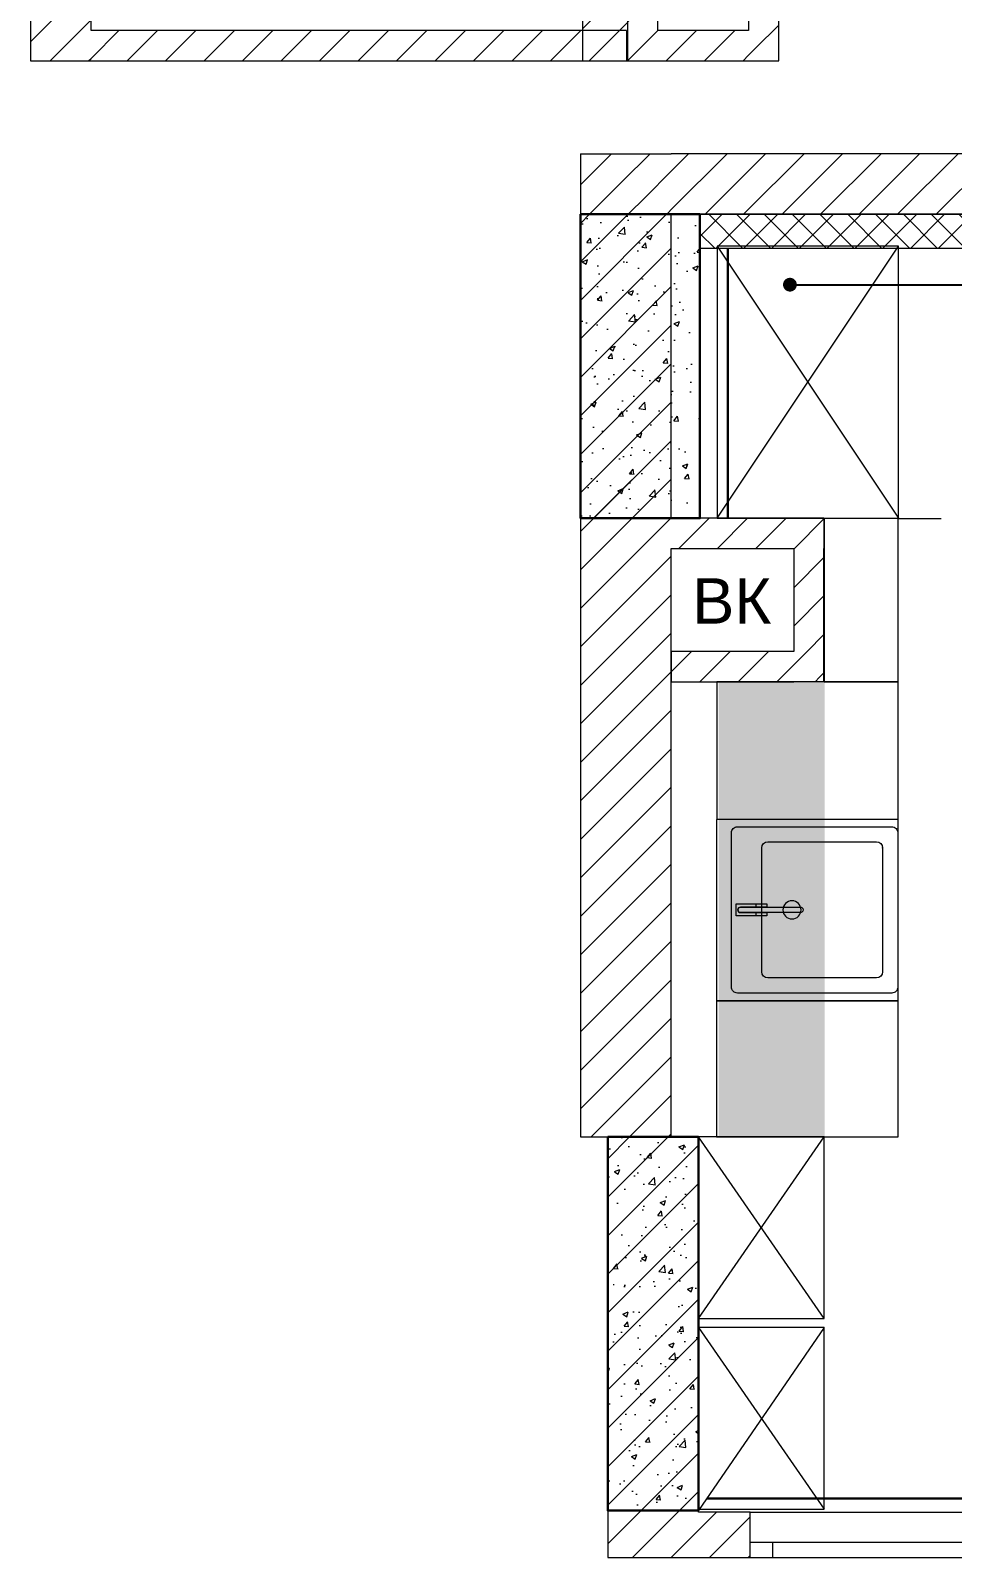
# Model space of a CAD drawing. Header units: millimetres. Extents: x 2336463 to 2579121, y 595385 to 778077.
# Drawn here: x 2372927 to 2375975, y 689177 to 694224 of the extents above; entities that cross this region are included whole.
import ezdxf

# ---------------------------------------------------------------- set-up
doc = ezdxf.new("R2010")
doc.units = ezdxf.units.MM
doc.header["$MEASUREMENT"] = 0
doc.linetypes.add('Штриховая', pattern=[282.222223, 141.111112, -141.111112])
for name, color, linetype in [('+возводимые стены', 7, 'Continuous'), ('1 Планировка', 7, 'Continuous'), ('сит план', 7, 'Continuous')]:
    doc.layers.add(name, color=color, linetype=linetype)
for name, color, linetype, lineweight in [('+возводимые стены_Ном._пера__1', 7, 'Continuous', 13), ('+возводимые стены_Ном._пера__101', 252, 'Continuous', 5), ('1 Планировка_Ном._пера__1', 7, 'Continuous', 13), ('MEP - Электрооборудование.ЭО_Ном._пера__101', 252, 'Continuous', 5), ('Окна ARCHICAD_Ном._пера__1', 7, 'Continuous', 13), ('сит план_Ном._пера__1', 7, 'Continuous', 13), ('сит план_Ном._пера__21', 7, 'Continuous', 30)]:
    doc.layers.add(name, color=color, linetype=linetype, lineweight=lineweight)
for name, color, linetype, lineweight, true_color in [('+возводимые стены_Ном._пера__169', 7, 'Continuous', 5, 0x68b353), ('+возводимые стены_Ном._пера__9', 7, 'Continuous', 15, 0x3dad99), ('MEP - Электрооборудование.ЭО_Ном._пера__24', 7, 'Continuous', 30, 0x029e21), ('MEP - Электрооборудование.ЭО_Ном._пера__35', 7, 'Continuous', 30, 0x2731ed), ('Интерьер - Мебель_Ном._пера__102', 7, 'Continuous', 5, 0xcccccc), ('сит план_Ном._пера__87', 7, 'Continuous', 20, 0x6a6a6a)]:
    doc.layers.add(name, color=color, linetype=linetype, lineweight=lineweight, true_color=true_color)
doc.styles.add('СГЕНЕРИР_СТИЛЬ_1', font='arial.ttf')
doc.linetypes.add('Сварной шов', pattern='A,0,[2,Р”РёР·Р°Р№РЅ РїСЂРѕРµРєС‚ СЂР°Р±РѕС‡РёР№1.Shx,S=0.079365,R=0,X=0,Y=0],-17,0', length=17)
doc.dimstyles.new('СГЕНЕРИР_СТИЛЬ__11', dxfattribs={"dimtxt": 0.18, "dimasz": 91.2, "dimexe": 0.18, "dimexo": 0.0625, "dimgap": 0, "dimtad": 0, "dimtih": 1, "dimtoh": 1, "dimdec": 4, "dimzin": 0, "dimdsep": 46, "dimcen": 0.09, "dimadec": 0, "dimazin": 0, "dimtfac": 1, "dimtdec": 4, "dimtmove": 0, "dimatfit": 3, "dimldrblk": 'ARROWHEAD_11', "dimfxl": 0, "dimtolj": 1, "dimtzin": 0, "dimarcsym": 0})
pattern_1 = [(45, (2086872.015, 585813.69), (-63.639609, 63.639609), [])]
pattern_2 = [(50, (2086872.01, 585813.69), (-182.18467, 15.939086), [19.05, -209.55]), (355, (2086872.01, 585813.69), (-35.24342, 191.05685), [15.24, -167.64058]), (100.451445, (2086887.2, 585812.36), (146.94125, 175.11775), [16.19001, -178.09024]), (46.1842, (2086872.01, 585864.49), (-271.07904, 42.04233), [28.575, -314.325]), (96.63556, (2086894.6, 585860.98), (237.40413, 247.42612), [24.28502, -267.1356]), (351.18415, (2086872.01, 585864.49), (237.40413, 247.42612), [22.85997, -251.45973]), (21, (2086897.41, 585851.79), (-151.61439, 102.2652), [19.05, -209.55]), (326, (2086897.41, 585851.79), (61.80203, 184.18797), [15.24, -167.64]), (71.451445, (2086910.05, 585843.26), (213.41642, 81.92277), [16.19001, -178.08994]), (37.5, (2086872.015, 585813.686), (3.088603, 84.555039), [0, -165.608, 0, -170.18, 0, -168.275]), (7.5, (2086872.015, 585813.69), (66.819663, 100.180575), [0, -97.028, 0, -161.798, 0, -64.135]), (327.5, (2086815.37, 585813.686), (-135.590595, 5.728744), [0, -63.5, 0, -198.12, 0, -262.89]), (317.5, (2086789.97, 585813.69), (148.12918, 25.42649), [0, -82.55, 0, -131.572, 0, -186.69])]

# ---------------------------------------------------------------- blocks, each defined once
blk = doc.blocks.new('Перекрытие_218', base_point=(2375550.6, 689336.8))
at = {"layer": '1 Планировка_Ном._пера__1', "color": 7, "linetype": 'Continuous', "lineweight": 13, "flags": 128}
blk.add_lwpolyline([(2375550.6, 689336.8), (2375550.6, 689936.8), (2375135.1, 689936.8), (2375135.1, 689336.8)], close=True, dxfattribs=at)
blk = doc.blocks.new('Перекрытие_219', base_point=(2375550.6, 689966.8))
at = {"layer": '1 Планировка_Ном._пера__1', "color": 7, "linetype": 'Continuous', "lineweight": 13, "flags": 128}
blk.add_lwpolyline([(2375550.6, 689966.8), (2375550.6, 690566.8), (2375135.1, 690566.8), (2375135.1, 689966.8)], close=True, dxfattribs=at)
blk = doc.blocks.new('Перекрытие_220', base_point=(2375795.2, 691016.8))
at = {"layer": '1 Планировка_Ном._пера__1', "color": 7, "linetype": 'Continuous', "lineweight": 13, "flags": 128}
blk.add_lwpolyline([(2375795.2, 691016.8), (2375795.2, 691616.6), (2375195.2, 691616.6), (2375195.2, 691016.8)], close=True, dxfattribs=at)
blk = doc.blocks.new('Перекрытие_221', base_point=(2375795.3, 691616.8))
at = {"layer": '1 Планировка_Ном._пера__1', "color": 7, "linetype": 'Continuous', "lineweight": 13, "flags": 128}
blk.add_lwpolyline([(2375795.3, 691616.8), (2375795.3, 692071.8), (2375195.3, 692071.8), (2375195.3, 691616.8)], close=True, dxfattribs=at)
blk = doc.blocks.new('Перекрытие_222', base_point=(2375795.1, 690566.8))
at = {"layer": '1 Планировка_Ном._пера__1', "color": 7, "linetype": 'Continuous', "lineweight": 13, "flags": 128}
blk.add_lwpolyline([(2375795.1, 690566.8), (2375795.1, 691016.8), (2375195.1, 691016.8), (2375195.1, 690566.8)], close=True, dxfattribs=at)
blk = doc.blocks.new('Перекрытие_223', base_point=(2375796.5, 692611.8))
at = {"layer": '1 Планировка_Ном._пера__1', "color": 7, "linetype": 'Continuous', "lineweight": 13, "flags": 128}
blk.add_lwpolyline([(2375796.5, 692611.8), (2375796.5, 693511.3), (2375196.5, 693511.3), (2375196.5, 692611.8)], close=True, dxfattribs=at)
blk = doc.blocks.new('Перекрытие_235', base_point=(2375550.6, 692071.8))
at = {"layer": '1 Планировка_Ном._пера__1', "color": 7, "linetype": 'Continuous', "lineweight": 13, "flags": 128}
blk.add_lwpolyline([(2375550.6, 692071.8), (2375795.5, 692071.8), (2375795.5, 692610.8), (2375550.6, 692610.8)], close=True, dxfattribs=at)
blk = doc.blocks.new('Стена_1126', base_point=(2377045.1, 693816.8))
at = {"layer": 'сит план_Ном._пера__87', "linetype": 'Continuous', "lineweight": 20, "true_color": 0x6a6a6a}
h = blk.add_hatch(dxfattribs=at)
h.set_pattern_fill('Блоки_Бетонные_Эффективные', color=251, style=0, pattern_type=2)
h.set_pattern_definition(pattern_1)
h.paths.add_polyline_path([(2377045.1, 693816.8), (2375045.1, 693816.8), (2375045.1, 693616.8), (2377045.1, 693616.8)])
at = {"layer": 'сит план_Ном._пера__1', "color": 7, "linetype": 'Continuous', "lineweight": 13, "flags": 128}
for points in [[(2377045.1, 693816.8), (2375045.1, 693816.8)], [(2375045.1, 693616.8), (2377045.1, 693616.8)]]:
    blk.add_lwpolyline(points, dxfattribs=at)
blk = doc.blocks.new('Стена_1134', base_point=(2374745.1, 693616.8))
at = {"layer": 'сит план_Ном._пера__87', "linetype": 'Continuous', "lineweight": 20, "true_color": 0x6a6a6a}
h = blk.add_hatch(dxfattribs=at)
h.set_pattern_fill('Блоки_Бетонные_Эффективные', color=251, style=0, pattern_type=2)
h.set_pattern_definition(pattern_1)
h.paths.add_polyline_path([(2374745.1, 693616.8), (2374745.1, 692610.8), (2375045.1, 692610.8), (2375045.1, 693616.8)])
at = {"layer": 'сит план_Ном._пера__1', "color": 7, "linetype": 'Continuous', "lineweight": 13, "flags": 128}
for points in [[(2374745.1, 693616.8), (2374745.1, 692610.8)], [(2375045.1, 692610.8), (2375045.1, 693616.8)]]:
    blk.add_lwpolyline(points, dxfattribs=at)
blk = doc.blocks.new('Стена_1135', base_point=(2374745.1, 693816.8))
at = {"layer": 'сит план_Ном._пера__87', "linetype": 'Continuous', "lineweight": 20, "true_color": 0x6a6a6a}
h = blk.add_hatch(dxfattribs=at)
h.set_pattern_fill('Блоки_Бетонные_Эффективные', color=251, style=0, pattern_type=2)
h.set_pattern_definition(pattern_1)
h.paths.add_polyline_path([(2374745.1, 693816.8), (2375045.1, 693616.8), (2375045.1, 693816.8)])
h = blk.add_hatch(dxfattribs=at)
h.set_pattern_fill('Блоки_Бетонные_Эффективные', color=251, style=0, pattern_type=2)
h.set_pattern_definition(pattern_1)
h.paths.add_polyline_path([(2375045.1, 693616.8), (2374745.1, 693816.8), (2374745.1, 693616.8)])
h = blk.add_hatch(dxfattribs=at)
h.set_pattern_fill('Блоки_Бетонные_Эффективные', color=251, style=0, pattern_type=2)
h.set_pattern_definition(pattern_1)
h.paths.add_polyline_path([(2374745.1, 693616.8), (2374745.1, 690566.8), (2375045.1, 690566.8), (2375045.1, 693616.8)])
at = {"layer": 'сит план_Ном._пера__1', "color": 7, "linetype": 'Continuous', "lineweight": 13, "flags": 128}
for points in [[(2374745.1, 693816.8), (2375045.1, 693816.8)], [(2374745.1, 693816.8), (2374745.1, 690566.8)], [(2375045.1, 692611.8), (2375045.1, 693616.8)], [(2375045.1, 690566.8), (2375045.1, 692511.8)], [(2374745.1, 690566.8), (2375045.1, 690566.8)]]:
    blk.add_lwpolyline(points, dxfattribs=at)
blk = doc.blocks.new('Стена_1136', base_point=(2374745.1, 692611.8))
at = {"layer": 'сит план_Ном._пера__87', "linetype": 'Continuous', "lineweight": 20, "true_color": 0x6a6a6a}
h = blk.add_hatch(dxfattribs=at)
h.set_pattern_fill('Блоки_Бетонные_Эффективные', color=251, style=0, pattern_type=2)
h.set_pattern_definition(pattern_1)
h.paths.add_polyline_path([(2375450.1, 692611.8), (2375045.1, 692611.8), (2375045.1, 692511.8), (2375450.1, 692511.8)])
h = blk.add_hatch(dxfattribs=at)
h.set_pattern_fill('Блоки_Бетонные_Эффективные', color=251, style=0, pattern_type=2)
h.set_pattern_definition(pattern_1)
h.paths.add_polyline_path([(2375450.1, 692511.8), (2375550.1, 692511.8), (2375550.1, 692611.8)])
h = blk.add_hatch(dxfattribs=at)
h.set_pattern_fill('Блоки_Бетонные_Эффективные', color=251, style=0, pattern_type=2)
h.set_pattern_definition(pattern_1)
h.paths.add_polyline_path([(2375450.1, 692611.8), (2375450.1, 692511.8), (2375550.1, 692611.8)])
at = {"layer": 'сит план_Ном._пера__1', "color": 7, "linetype": 'Continuous', "lineweight": 13, "flags": 128}
for points in [[(2375550.1, 692611.8), (2375045.1, 692611.8)], [(2375550.1, 692611.8), (2375550.1, 692511.8)], [(2375045.1, 692511.8), (2375450.1, 692511.8)]]:
    blk.add_lwpolyline(points, dxfattribs=at)
blk = doc.blocks.new('Стена_1137', base_point=(2375550.1, 692611.8))
at = {"layer": 'сит план_Ном._пера__87', "linetype": 'Continuous', "lineweight": 20, "true_color": 0x6a6a6a}
h = blk.add_hatch(dxfattribs=at)
h.set_pattern_fill('Блоки_Бетонные_Эффективные', color=251, style=0, pattern_type=2)
h.set_pattern_definition(pattern_1)
h.paths.add_polyline_path([(2375550.1, 692171.8), (2375550.1, 692511.8), (2375450.1, 692511.8), (2375450.1, 692171.8)])
h = blk.add_hatch(dxfattribs=at)
h.set_pattern_fill('Блоки_Бетонные_Эффективные', color=251, style=0, pattern_type=2)
h.set_pattern_definition(pattern_1)
h.paths.add_polyline_path([(2375450.1, 692171.8), (2375450.1, 692071.8), (2375550.1, 692071.8)])
h = blk.add_hatch(dxfattribs=at)
h.set_pattern_fill('Блоки_Бетонные_Эффективные', color=251, style=0, pattern_type=2)
h.set_pattern_definition(pattern_1)
h.paths.add_polyline_path([(2375550.1, 692171.8), (2375450.1, 692171.8), (2375550.1, 692071.8)])
at = {"layer": 'сит план_Ном._пера__1', "color": 7, "linetype": 'Continuous', "lineweight": 13, "flags": 128}
for points in [[(2375450.1, 692511.8), (2375450.1, 692171.8)], [(2375550.1, 692071.8), (2375550.1, 692511.8)], [(2375550.1, 692071.8), (2375450.1, 692071.8)]]:
    blk.add_lwpolyline(points, dxfattribs=at)
blk = doc.blocks.new('Стена_1138', base_point=(2375550.1, 692071.8))
at = {"layer": 'сит план_Ном._пера__87', "linetype": 'Continuous', "lineweight": 20, "true_color": 0x6a6a6a}
h = blk.add_hatch(dxfattribs=at)
h.set_pattern_fill('Блоки_Бетонные_Эффективные', color=251, style=0, pattern_type=2)
h.set_pattern_definition(pattern_1)
h.paths.add_polyline_path([(2375450.1, 692171.8), (2375045.1, 692171.8), (2375045.1, 692071.8), (2375450.1, 692071.8)])
at = {"layer": 'сит план_Ном._пера__1', "color": 7, "linetype": 'Continuous', "lineweight": 13, "flags": 128}
for points in [[(2375450.1, 692171.8), (2375045.1, 692171.8)], [(2375045.1, 692171.8), (2375045.1, 692071.8)], [(2375045.1, 692071.8), (2375450.1, 692071.8)]]:
    blk.add_lwpolyline(points, dxfattribs=at)
blk = doc.blocks.new('Стена_1139', base_point=(2374835.1, 690566.8))
at = {"layer": 'сит план_Ном._пера__87', "linetype": 'Continuous', "lineweight": 20, "true_color": 0x6a6a6a}
h = blk.add_hatch(dxfattribs=at)
h.set_pattern_fill('Блоки_Бетонные_Эффективные', color=251, style=0, pattern_type=2)
h.set_pattern_definition(pattern_1)
h.paths.add_polyline_path([(2375135.1, 689326.8), (2375135.1, 690566.8), (2374835.1, 690566.8), (2374835.1, 689326.8)])
h = blk.add_hatch(dxfattribs=at)
h.set_pattern_fill('Блоки_Бетонные_Эффективные', color=251, style=0, pattern_type=2)
h.set_pattern_definition(pattern_1)
h.paths.add_polyline_path([(2375135.1, 689326.8), (2374835.1, 689176.8), (2375135.1, 689176.8)])
h = blk.add_hatch(dxfattribs=at)
h.set_pattern_fill('Блоки_Бетонные_Эффективные', color=251, style=0, pattern_type=2)
h.set_pattern_definition(pattern_1)
h.paths.add_polyline_path([(2374835.1, 689326.8), (2374835.1, 689176.8), (2375135.1, 689326.8)])
at = {"layer": 'сит план_Ном._пера__1', "color": 7, "linetype": 'Continuous', "lineweight": 13, "flags": 128}
for points in [[(2374835.1, 690566.8), (2374835.1, 689176.8)], [(2374835.1, 690566.8), (2375135.1, 690566.8)], [(2375135.1, 689326.8), (2375135.1, 690566.8)], [(2374835.1, 689176.8), (2375135.1, 689176.8)]]:
    blk.add_lwpolyline(points, dxfattribs=at)
blk = doc.blocks.new('Окно 25_6')
at = {"layer": 'Окна ARCHICAD_Ном._пера__1', "color": 7, "linetype": 'Continuous', "lineweight": 13}
for p, q in [((-546, 0), (546, 0)), ((-546, 0), (-471, 0)), ((-546, 0), (-546, -50)), ((-546, 0), (-546, -50)), ((-471, 0), (-471, -50)), ((-471, 0), (471, 0)), ((471, -50), (471, 0)), ((471, 0), (546, 0)), ((546, 0), (546, -50)), ((546, 0), (546, -50)), ((-471, -50), (-546, -50)), ((-546, -50), (-546, -150)), ((471, -50), (-471, -50)), ((546, -50), (471, -50)), ((546, -50), (546, -150)), ((-546, -150), (546, -150))]:
    blk.add_line(p, q, dxfattribs=at)
blk = doc.blocks.new('Стена_1140', base_point=(2374835.1, 689326.8))
at = {"layer": 'сит план_Ном._пера__87', "linetype": 'Continuous', "lineweight": 20, "true_color": 0x6a6a6a}
h = blk.add_hatch(dxfattribs=at)
h.set_pattern_fill('Блоки_Бетонные_Эффективные', color=251, style=0, pattern_type=2)
h.set_pattern_definition(pattern_1)
h.paths.add_polyline_path([(2375135.1, 689176.8), (2375306.1, 689176.8), (2375306.1, 689326.8), (2375135.1, 689326.8)])
h = blk.add_hatch(dxfattribs=at)
h.set_pattern_fill('Блоки_Бетонные_Эффективные', color=251, style=0, pattern_type=2)
h.set_pattern_definition(pattern_1)
h.paths.add_polyline_path([(2377488.9, 689326.8), (2377488.9, 689176.8), (2377489.3, 689176.8), (2377489.3, 689326.8)])
at = {"layer": 'сит план_Ном._пера__1', "color": 7, "linetype": 'Continuous', "lineweight": 13}
for p, q in [((2375306.1, 689226.8), (2375306.1, 689326.8)), ((2377488.9, 689226.8), (2377488.9, 689326.8)), ((2377489.3, 689226.8), (2377489.3, 689326.8)), ((2378581.3, 689226.8), (2378581.3, 689326.8)), ((2375306.1, 689176.8), (2375306.1, 689226.8)), ((2377488.9, 689176.8), (2377488.9, 689226.8)), ((2377489.3, 689176.8), (2377489.3, 689226.8)), ((2378581.3, 689176.8), (2378581.3, 689226.8))]:
    blk.add_line(p, q, dxfattribs=at)
at = {"layer": 'сит план_Ном._пера__1', "color": 7, "linetype": 'Continuous', "lineweight": 13, "flags": 128}
for points in [[(2375306.1, 689326.8), (2375135.1, 689326.8)], [(2377489.3, 689326.8), (2377488.9, 689326.8)], [(2375135.1, 689176.8), (2375306.1, 689176.8)], [(2377488.9, 689176.8), (2377489.3, 689176.8)]]:
    blk.add_lwpolyline(points, dxfattribs=at)
at = {"layer": 'Окна ARCHICAD_Ном._пера__1', "color": 7, "linetype": 'Continuous', "lineweight": 13, "xscale": -1, "zscale": 1000, "rotation": 180}
for p in [(2375852.1, 689176.8), (2376942.9, 689176.8), (2378035.3, 689176.8)]:
    blk.add_blockref('Окно 25_6', p, dxfattribs=at)
blk = doc.blocks.new('Стена_1208', base_point=(2374900.7, 694826.9))
at = {"layer": 'сит план_Ном._пера__87', "linetype": 'Continuous', "lineweight": 20, "true_color": 0x6a6a6a}
h = blk.add_hatch(dxfattribs=at)
h.set_pattern_fill('Блоки_Бетонные_Эффективные', color=251, style=0, pattern_type=2)
h.set_pattern_definition(pattern_1)
h.paths.add_polyline_path([(2375000.7, 694224.2), (2375000.7, 694826.9), (2374900.7, 694826.9), (2374900.7, 694224.2)])
h = blk.add_hatch(dxfattribs=at)
h.set_pattern_fill('Блоки_Бетонные_Эффективные', color=251, style=0, pattern_type=2)
h.set_pattern_definition(pattern_1)
h.paths.add_polyline_path([(2375000.7, 694224.2), (2374900.7, 694124.2), (2375000.7, 694124.2)])
h = blk.add_hatch(dxfattribs=at)
h.set_pattern_fill('Блоки_Бетонные_Эффективные', color=251, style=0, pattern_type=2)
h.set_pattern_definition(pattern_1)
h.paths.add_polyline_path([(2375000.7, 694224.2), (2374900.7, 694224.2), (2374900.7, 694124.2)])
at = {"layer": 'сит план_Ном._пера__1', "color": 7, "linetype": 'Continuous', "lineweight": 13, "flags": 128}
for points in [[(2374900.7, 694826.9), (2374900.7, 694124.2)], [(2375000.7, 694826.9), (2374900.7, 694826.9)], [(2375000.7, 694224.2), (2375000.7, 694826.9)], [(2374900.7, 694124.2), (2375000.7, 694124.2)]]:
    blk.add_lwpolyline(points, dxfattribs=at)
blk = doc.blocks.new('Стена_1209', base_point=(2374900.7, 694124.2))
at = {"layer": 'сит план_Ном._пера__87', "linetype": 'Continuous', "lineweight": 20, "true_color": 0x6a6a6a}
h = blk.add_hatch(dxfattribs=at)
h.set_pattern_fill('Блоки_Бетонные_Эффективные', color=251, style=0, pattern_type=2)
h.set_pattern_definition(pattern_1)
h.paths.add_polyline_path([(2375000.7, 694124.2), (2375300.7, 694124.2), (2375300.7, 694224.2), (2375000.7, 694224.2)])
h = blk.add_hatch(dxfattribs=at)
h.set_pattern_fill('Блоки_Бетонные_Эффективные', color=251, style=0, pattern_type=2)
h.set_pattern_definition(pattern_1)
h.paths.add_polyline_path([(2375400.7, 694224.2), (2375300.7, 694224.2), (2375400.7, 694124.2)])
h = blk.add_hatch(dxfattribs=at)
h.set_pattern_fill('Блоки_Бетонные_Эффективные', color=251, style=0, pattern_type=2)
h.set_pattern_definition(pattern_1)
h.paths.add_polyline_path([(2375300.7, 694224.2), (2375300.7, 694124.2), (2375400.7, 694124.2)])
at = {"layer": 'сит план_Ном._пера__1', "color": 7, "linetype": 'Continuous', "lineweight": 13, "flags": 128}
for points in [[(2375300.7, 694224.2), (2375000.7, 694224.2)], [(2375400.7, 694124.2), (2375400.7, 694224.2)], [(2375000.7, 694124.2), (2375400.7, 694124.2)]]:
    blk.add_lwpolyline(points, dxfattribs=at)
blk = doc.blocks.new('Стена_1210', base_point=(2375400.7, 694124.2))
at = {"layer": 'сит план_Ном._пера__87', "linetype": 'Continuous', "lineweight": 20, "true_color": 0x6a6a6a}
h = blk.add_hatch(dxfattribs=at)
h.set_pattern_fill('Блоки_Бетонные_Эффективные', color=251, style=0, pattern_type=2)
h.set_pattern_definition(pattern_1)
h.paths.add_polyline_path([(2375400.7, 694224.2), (2375400.7, 694826.9), (2375300.7, 694826.9), (2375300.7, 694224.2)])
at = {"layer": 'сит план_Ном._пера__1', "color": 7, "linetype": 'Continuous', "lineweight": 13, "flags": 128}
for points in [[(2375300.7, 694826.9), (2375400.7, 694826.9)], [(2375300.7, 694826.9), (2375300.7, 694224.2)], [(2375400.7, 694224.2), (2375400.7, 694826.9)]]:
    blk.add_lwpolyline(points, dxfattribs=at)
blk = doc.blocks.new('Стена_1211', base_point=(2374897.4, 694124.2))
at = {"layer": '+возводимые стены_Ном._пера__169', "linetype": 'Continuous', "lineweight": 5, "true_color": 0x68b353}
h = blk.add_hatch(dxfattribs=at)
h.set_pattern_fill('Блоки_Бетонные_Эффективные', color=85, style=0, pattern_type=2)
h.set_pattern_definition(pattern_1)
h.paths.add_polyline_path([(2373126.7, 694124.2), (2374897.4, 694124.2), (2374897.4, 694224.2), (2373126.7, 694224.2)])
at = {"layer": '+возводимые стены_Ном._пера__101', "color": 252, "linetype": 'Continuous', "lineweight": 5, "flags": 128}
for points in [[(2374897.4, 694224.2), (2373126.7, 694224.2)], [(2374897.4, 694224.2), (2374897.4, 694124.2)], [(2373126.7, 694124.2), (2374897.4, 694124.2)]]:
    blk.add_lwpolyline(points, dxfattribs=at)
blk = doc.blocks.new('Стена_1214', base_point=(2372926.7, 694426.7))
at = {"layer": 'сит план_Ном._пера__87', "linetype": 'Continuous', "lineweight": 20, "true_color": 0x6a6a6a}
h = blk.add_hatch(dxfattribs=at)
h.set_pattern_fill('Блоки_Бетонные_Эффективные', color=251, style=0, pattern_type=2)
h.set_pattern_definition(pattern_1)
h.paths.add_polyline_path([(2372926.7, 694426.7), (2372926.7, 694224.2), (2373126.7, 694224.2), (2373126.7, 694426.7)])
h = blk.add_hatch(dxfattribs=at)
h.set_pattern_fill('Блоки_Бетонные_Эффективные', color=251, style=0, pattern_type=2)
h.set_pattern_definition(pattern_1)
h.paths.add_polyline_path([(2373126.7, 694224.2), (2372926.7, 694124.2), (2373126.7, 694124.2)])
h = blk.add_hatch(dxfattribs=at)
h.set_pattern_fill('Блоки_Бетонные_Эффективные', color=251, style=0, pattern_type=2)
h.set_pattern_definition(pattern_1)
h.paths.add_polyline_path([(2373126.7, 694224.2), (2372926.7, 694224.2), (2372926.7, 694124.2)])
at = {"layer": '+возводимые стены_Ном._пера__1', "color": 7, "linetype": 'Continuous', "lineweight": 13, "flags": 128}
blk.add_lwpolyline([(2372926.7, 694124.2), (2373126.7, 694124.2)], dxfattribs=at)
at = {"layer": 'сит план_Ном._пера__1', "color": 7, "linetype": 'Continuous', "lineweight": 13, "flags": 128}
for points in [[(2372926.7, 694426.7), (2372926.7, 694124.2)], [(2373126.7, 694224.2), (2373126.7, 694426.7)]]:
    blk.add_lwpolyline(points, dxfattribs=at)
blk = doc.blocks.new('Стена_1216', base_point=(2374751.5, 694524.4))
at = {"layer": '+возводимые стены_Ном._пера__169', "linetype": 'Continuous', "lineweight": 5, "true_color": 0x68b353}
h = blk.add_hatch(dxfattribs=at)
h.set_pattern_fill('Блоки_Бетонные_Эффективные', color=85, style=0, pattern_type=2)
h.set_pattern_definition(pattern_1)
h.paths.add_polyline_path([(2374751.5, 694524.4), (2374751.5, 694124.4), (2374901.5, 694124.4), (2374901.5, 694524.4)])
at = {"layer": '+возводимые стены_Ном._пера__101', "color": 252, "linetype": 'Continuous', "lineweight": 5, "flags": 128}
for points in [[(2374751.5, 694524.4), (2374751.5, 694124.4)], [(2374901.5, 694524.4), (2374751.5, 694524.4)], [(2374901.5, 694124.4), (2374901.5, 694524.4)], [(2374751.5, 694124.4), (2374901.5, 694124.4)]]:
    blk.add_lwpolyline(points, dxfattribs=at)
blk = doc.blocks.new('Мойка Обычная 25_2')
at = {"layer": '1 Планировка_Ном._пера__1', "color": 7, "linetype": 'Continuous', "lineweight": 13}
for p, q in [((50, 430), (50, 70)), ((480, 450), (70, 450)), ((500, 70), (500, 430)), ((70, 50), (480, 50))]:
    blk.add_line(p, q, dxfattribs=at)
at = {"layer": '1 Планировка_Ном._пера__1', "color": 7, "linetype": 'Continuous', "lineweight": 13, "flags": 128}
for points in [[(20, 0), (530, 0, 0.414214), (550, 20), (550, 530, 0.414214), (530, 550), (20, 550, 0.414214), (0, 530), (0, 20, 0.414214)], [(255, 469), (266, 469), (266, 520, -1), (284, 520), (284, 469), (295, 469), (295, 534), (255, 534)], [(266, 322.1, 1), (284, 322.2), (284, 520, 1), (266, 520)]]:
    blk.add_lwpolyline(points, format="xyb", close=True, dxfattribs=at)
for points in [[(255.3, 433), (266, 433), (266, 468), (255.3, 468)], [(294.7, 433), (294.7, 468), (284, 468), (284, 433)]]:
    blk.add_lwpolyline(points, close=True, dxfattribs=at)
at = {"layer": '1 Планировка_Ном._пера__1', "color": 7, "linetype": 'Continuous', "lineweight": 13}
blk.add_circle((275, 350), 30, dxfattribs=at)
for centre, start, end in [((70, 430), 90, 180), ((480, 430), 0, 90), ((70, 70), 180, 270), ((480, 70), 270, 0)]:
    blk.add_arc(centre, 20, start, end, dxfattribs=at)
blk.add_point((70, 50), dxfattribs=at)
blk = doc.blocks.new('ARROWHEAD_11')
at = {"color": 0, "linetype": 'Continuous', "lineweight": 0}
blk.add_line((0, 0), (-1, 0), dxfattribs=at)
at = {"color": 0, "linetype": 'Continuous', "lineweight": 0, "const_width": 0.25, "flags": 128}
blk.add_lwpolyline([(-0.125, 0, 1), (0.125, 0, 1)], format="xyb", close=True, dxfattribs=at)

msp = doc.modelspace()

# ---------------------------------------------------------------- hatches: boundary and pattern name
at = {"layer": '+возводимые стены_Ном._пера__9', "linetype": 'Continuous', "lineweight": 15, "true_color": 0x3dad99}
h = msp.add_hatch(dxfattribs=at)
h.set_pattern_fill('Блоки_Бетонные', color=135, style=0, pattern_type=2)
h.set_pattern_definition([(45, (2086872.015, 585813.686), (-45.961939, 45.961939), []), (135, (2086872.015, 585813.686), (45.961939, 45.961939), [])])
h.paths.add_polyline_path([(2377245.1, 693616.8), (2375140.1, 693616.8), (2375140.1, 693504.6), (2377245.1, 693504.6)])
at = {"layer": 'Интерьер - Мебель_Ном._пера__102', "linetype": 'Continuous', "lineweight": 5, "true_color": 0xcccccc}
msp.add_hatch(color=254, dxfattribs=at).paths.add_polyline_path([(2375201.9, 692071.8), (2375551.9, 692071.8), (2375551.9, 690568.6), (2375201.9, 690568.6)])
at = {"layer": 'сит план_Ном._пера__1', "linetype": 'Continuous', "lineweight": 13}
h = msp.add_hatch(dxfattribs=at)
h.set_pattern_fill('AR_CONC', style=0, pattern_type=2)
h.set_pattern_definition(pattern_2)
h.paths.add_polyline_path([(2374745.1, 693616.8), (2375140.1, 693616.8), (2375140.1, 692612.3), (2374745.1, 692612.3)])
h = msp.add_hatch(dxfattribs=at)
h.set_pattern_fill('AR_CONC', style=0, pattern_type=2)
h.set_pattern_definition(pattern_2)
h.paths.add_polyline_path([(2374835.1, 690566.8), (2375135.1, 690566.8), (2375135.1, 689331.8), (2374835.1, 689331.8)])

# ---------------------------------------------------------------- linework, layer by layer
at = {"layer": '+возводимые стены_Ном._пера__1', "color": 7, "linetype": 'Continuous', "lineweight": 13, "flags": 128}
msp.add_lwpolyline([(2377245.1, 693616.8), (2375140.1, 693616.8), (2375140.1, 693504.6), (2377245.1, 693504.6)], close=True, dxfattribs=at)
at = {"layer": '1 Планировка_Ном._пера__1', "color": 7, "linetype": 'Continuous', "lineweight": 13}
for p, q in [((2375196.5, 693511.3), (2375796.5, 692611.8)), ((2375196.5, 692611.8), (2375796.5, 693511.3)), ((2375550.6, 689966.8), (2375135.1, 690566.8)), ((2375135.1, 689966.8), (2375550.6, 690566.8)), ((2375550.6, 689936.8), (2375135.1, 689331.8)), ((2375135.1, 689936.8), (2375550.6, 689336.8))]:
    msp.add_line(p, q, dxfattribs=at)
at = {"layer": '1 Планировка_Ном._пера__1', "color": 7, "linetype": 'Штриховая', "lineweight": 13}
msp.add_line((2375796.1, 692610.8), (2377427, 692610.8), dxfattribs=at)
at = {"layer": 'MEP - Электрооборудование.ЭО_Ном._пера__24', "color": 104, "linetype": 'Сварной шов', "lineweight": 30, "true_color": 0x029e21}
msp.add_line((2375231.9, 692611.8), (2375231.9, 693504.6), dxfattribs=at)
at = {"layer": 'MEP - Электрооборудование.ЭО_Ном._пера__35', "color": 160, "linetype": 'Сварной шов', "lineweight": 30, "true_color": 0x2731ed}
msp.add_line((2375162.6, 689371.8), (2378332.7, 689371.8), dxfattribs=at)
at = {"layer": 'сит план_Ном._пера__21', "color": 7, "linetype": 'Continuous', "lineweight": 30, "flags": 128}
for points in [[(2374745.1, 693616.8), (2375140.1, 693616.8), (2375140.1, 692612.3), (2374745.1, 692612.3)], [(2374835.1, 690566.8), (2375135.1, 690566.8), (2375135.1, 689331.8), (2374835.1, 689331.8)]]:
    msp.add_lwpolyline(points, close=True, dxfattribs=at)

# ---------------------------------------------------------------- block references
at = {"layer": '+возводимые стены', "color": 252, "lineweight": 5}
for name, p in [('Стена_1216', (2374751.5, 694524.4)), ('Стена_1211', (2374897.4, 694124.2))]:
    msp.add_blockref(name, p, dxfattribs=at)
at = {"layer": '1 Планировка', "color": 7, "linetype": 'Continuous', "lineweight": 13}
for name, p in [('Перекрытие_223', (2375796.5, 692611.8)), ('Перекрытие_235', (2375550.6, 692071.8)), ('Перекрытие_221', (2375795.3, 691616.8)), ('Перекрытие_220', (2375795.2, 691016.8)), ('Перекрытие_222', (2375795.1, 690566.8)), ('Перекрытие_219', (2375550.6, 689966.8)), ('Перекрытие_218', (2375550.6, 689336.8))]:
    msp.add_blockref(name, p, dxfattribs=at)
at = {"layer": '1 Планировка_Ном._пера__1', "color": 7, "linetype": 'Continuous', "lineweight": 13, "xscale": -1, "zscale": 1000, "rotation": 90}
msp.add_blockref('Мойка Обычная 25_2', (2375794.1, 691592.5), dxfattribs=at)
at = {"layer": 'сит план', "color": 7, "lineweight": 13}
for name, p in [('Стена_1208', (2374900.7, 694826.9)), ('Стена_1210', (2375400.7, 694124.2)), ('Стена_1214', (2372926.7, 694426.7)), ('Стена_1209', (2374900.7, 694124.2)), ('Стена_1135', (2374745.1, 693816.8)), ('Стена_1126', (2377045.1, 693816.8)), ('Стена_1134', (2374745.1, 693616.8)), ('Стена_1136', (2374745.1, 692611.8)), ('Стена_1137', (2375550.1, 692611.8)), ('Стена_1138', (2375550.1, 692071.8)), ('Стена_1139', (2374835.1, 690566.8)), ('Стена_1140', (2374835.1, 689326.8))]:
    msp.add_blockref(name, p, dxfattribs=at)

# ---------------------------------------------------------------- texts
at = {"layer": 'сит план_Ном._пера__1', "color": 7, "linetype": 'Continuous', "lineweight": 13, "insert": (2375114, 692413.8), "char_height": 150, "attachment_point": 1, "style": 'СГЕНЕРИР_СТИЛЬ_1'}
msp.add_mtext('\\A1;{\\pql;\\fArial|b0|i0|c204|p38;ВК}', dxfattribs=at)

# ---------------------------------------------------------------- leaders
at = {"layer": 'MEP - Электрооборудование.ЭО_Ном._пера__101', "color": 252, "linetype": 'Continuous', "lineweight": 5, "annotation_type": 0, "has_hookline": 1, "hookline_direction": 0, "text_width": 649.6}
msp.add_leader([(2375437.5, 693384.1), (2385020.1, 693384.1)], dimstyle='СГЕНЕРИР_СТИЛЬ__11', dxfattribs=at)

doc.saveas('drawing.dxf')
